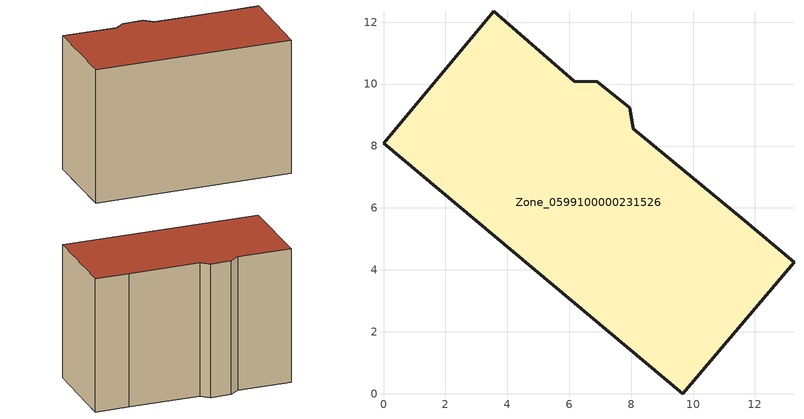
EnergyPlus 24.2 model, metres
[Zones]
Zone_0599100000231526
 floor ground (C_G): 0,8.09 3.56,12.35 6.17,10.09 6.91,10.08 7.95,9.23 8.07,8.55 11.57,5.66 13.26,4.24 9.66,0 z0
 wall outside (C_F): 9.66,0 13.26,4.24 11.57,5.66 8.07,8.55 7.95,9.23 6.91,10.08 6.17,10.09 3.56,12.35 0,8.09 9.66,0 z0:8.72
 roof outside (C_R): 3.56,12.35 0,8.09 9.66,0 13.26,4.24 11.57,5.66 8.07,8.55 7.95,9.23 6.91,10.08 6.17,10.09 z8.72
[BUILDING]
Pand.0599100000231526: North Axis=0; Terrain=City; Loads Convergence Tolerance Value=0.04; Temperature Convergence Tolerance Value=0.4; Solar Distribution=FullExterior; Maximum Number of Warmup Days=25; Minimum Number of Warmup Days=1
[Site:Location]
Rotterdam.The.Hague.AP_ZH_NLD Design_Conditions: Latitude=51.96; Longitude=4.45; Time Zone=1; Elevation=-4.5
[SITE:GROUNDTEMPERATURE:BUILDINGSURFACE]
18, 18, 18, 18, 18, 18, 18, 18, 18, 18, 18, 18
[MATERIAL] Thermal Absorptance=0.9; Solar Absorptance=0.7; Visible Absorptance=0.7
Name | Roughness | Thickness | Conductivity | Density | Specific Heat
G.TI.1946 | MediumSmooth | 0.15 | 1 | 540 | 1210
F.TI.1946 | Rough | 0.3 | 0.857143 | 1920 | 840
R.TI.1946 | MediumRough | 0.2 | 0.1 | 1500 | 1000
[CONSTRUCTION]
C_G: G.TI.1946
C_F: F.TI.1946
C_R: R.TI.1946
[ZONE]
Zone_0599100000231526: Type=1; Multiplier=1; Ceiling Height=Autocalculate; Volume=Autocalculate; Floor Area=autocalculate; Part of Total Floor Area=Yes
[ZONEINFILTRATION:DESIGNFLOWRATE]
Infil_Zone_0599100000231526: Zone or ZoneList or Space or SpaceList=Zone_0599100000231526; Schedule=AlwaysOn; Design Flow Rate Calculation Method=Flow/Area; Flow Rate per Floor Area=0.003; Constant Term Coefficient=1; Temperature Term Coefficient=0; Velocity Term Coefficient=0; Velocity Squared Term Coefficient=0
[HVACTEMPLATE:ZONE:IDEALLOADSAIRSYSTEM]
Zone_0599100000231526: Maximum Heating Supply Air Temperature=50; Minimum Cooling Supply Air Temperature=13; Maximum Heating Supply Air Humidity Ratio=0.0156; Minimum Cooling Supply Air Humidity Ratio=0.0077; Heating Limit=NoLimit; Cooling Limit=NoLimit; Dehumidification Control Type=ConstantSensibleHeatRatio; Cooling Sensible Heat Ratio=0.7; Dehumidification Setpoint=60; Humidification Control Type=None; Humidification Setpoint=30; Outdoor Air Method=None; Outdoor Air Flow Rate per Person=0.00944; Outdoor Air Flow Rate per Zone Floor Area=0; Outdoor Air Flow Rate per Zone=0; Demand Controlled Ventilation Type=None; Outdoor Air Economizer Type=NoEconomizer; Heat Recovery Type=None; Sensible Heat Recovery Effectiveness=0.7; Latent Heat Recovery Effectiveness=0.65
[ZONECONTROL:THERMOSTAT]
ThermostatControl_Zone_0599100000231526: Zone or ZoneList=Zone_0599100000231526; Control Type Schedule=DualSetpointControlType; Control 1=Thermostat_Zone_0599100000231526; Temperature Difference Between Cutout And Setpoint=0
[THERMOSTATSETPOINT:DUALSETPOINT]
Thermostat_Zone_0599100000231526: Heating Setpoint Temperature Schedule=HeatingSetpoint_Zone_0599100000231526; Cooling Setpoint Temperature Schedule=CoolingSetpoint_Zone_0599100000231526
[SCHEDULE:COMPACT]
HeatingSetpoint_Zone_0599100000231526: Through: 12/31, For: AllDays, Until: 24:00, 21
CoolingSetpoint_Zone_0599100000231526: Through: 12/31, For: AllDays, Until: 24:00, 24
DualSetpointControlType: Through: 12/31, For: AllDays, Until: 24:00, 4
AlwaysOn: Through: 12/31, For: AllDays, Until: 24:00, 1
